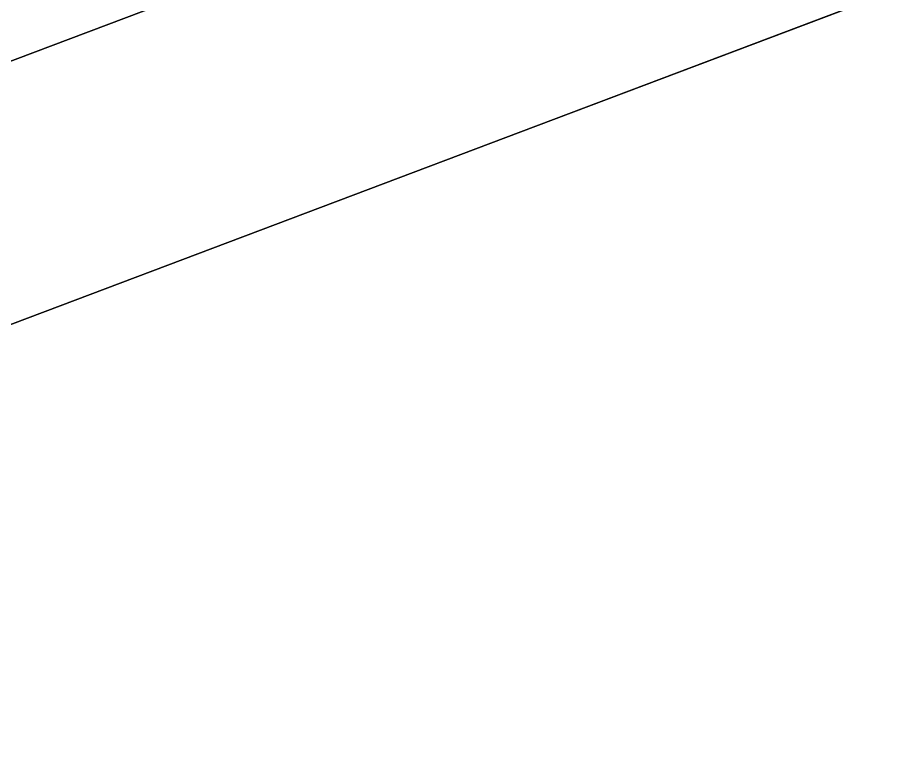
# Model space of a CAD drawing. Header units: metres. Extents: x 503497 to 504361, y 6966567 to 6966857.
# Drawn here: x 504123.5395 to 504123.6885, y 6966701.2453 to 6966701.3717 of the extents above; entities that cross this region are included whole.
import ezdxf

# ---------------------------------------------------------------- set-up
doc = ezdxf.new("R2010")
doc.units = ezdxf.units.M

msp = doc.modelspace()

# ---------------------------------------------------------------- linework, layer by layer
at = {"layer": 'SHADOW_APPROVED_20260426T070000'}
for points in [[(504124.1841, 6966701.6081), (504124.6865, 6966701.7525), (503907.5589, 6966619.6907), (503907.0565, 6966619.5463), (504124.1841, 6966701.6081)], [(504124.6865, 6966701.7525), (504126.4679, 6966701.5261), (503909.3403, 6966619.4643), (503907.5589, 6966619.6907), (504124.6865, 6966701.7525)], [(504123.6735, 6966701.1907), (504124.1841, 6966701.6081), (503907.0565, 6966619.5463), (503906.5459, 6966619.1289), (504123.6735, 6966701.1907)]]:
    msp.add_lwpolyline(points, close=True, dxfattribs=at)
at = {"layer": 'SHADOW_COMPARATOR_RL48_20260426T070000'}
for points in [[(504124.1841, 6966701.6081), (504124.6865, 6966701.7525), (503989.2972, 6966650.5831), (503988.7948, 6966650.4387), (504124.1841, 6966701.6081)], [(504124.6865, 6966701.7525), (504126.4679, 6966701.5261), (503991.0786, 6966650.3567), (503989.2972, 6966650.5831), (504124.6865, 6966701.7525)], [(504123.6735, 6966701.1907), (504124.1841, 6966701.6081), (503988.7948, 6966650.4387), (503988.2842, 6966650.0213), (504123.6735, 6966701.1907)]]:
    msp.add_lwpolyline(points, close=True, dxfattribs=at)

doc.saveas('drawing.dxf')
